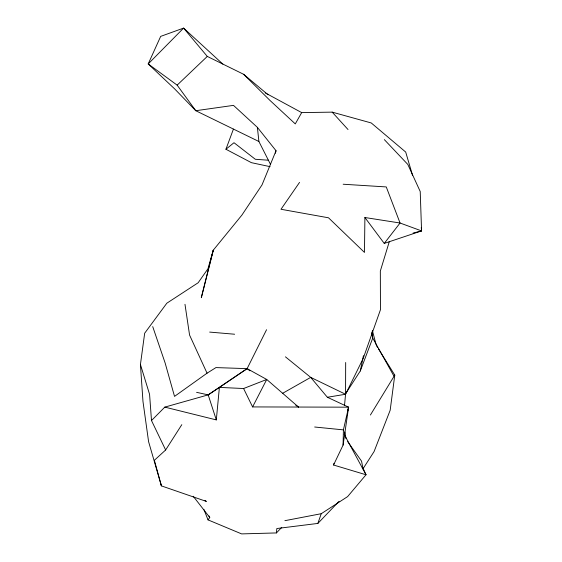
<?xml version="1.0" encoding="UTF-8"?>
<svg xmlns="http://www.w3.org/2000/svg" width="562" height="562" viewBox="0 0 562 562"><rect width="100%" height="100%" fill="white"/><g stroke="black" fill="none" stroke-linecap="round" stroke-linejoin="round"><path stroke-width="0.84" d="M344.513 405.511L345.56 394.257L345.679 362.49M384.324 139.615L407.801 164.42L420.221 191.516L421.57 230.912L400.06 223.016L364.9 217.515L364.478 252.422L328.51 217.796L280.986 209.275L299.553 182.383M284.899 520.679L321.246 513.703L347.611 496.611L366.01 474.771L333.547 465.013L343.087 445.083L343.41 429.874L348.609 407.176L327.365 397.264L310.709 377.383L285.433 356.828M203.915 509.495L208.024 519.878L241.618 533.9L276.427 532.931L276.82 528.533L317.853 523.426L339.062 501.297M204.961 500.405L206.387 501.423L161.399 485.884L154.374 460.285L165.642 449.986L151.494 420.545L164.806 407.12L216.307 419.905L219.398 387.394L247.125 368.637L266.557 329.718M378.619 349.114L394.777 375.107L390.168 410.267L374.081 451.567L362.919 468.898M161.196 484.184L161.399 485.884L148.593 441.683L142.973 401.444L140.43 364.506L144.673 333.217L166.83 303.206L198.161 282.749L207.975 268.741L213.258 250.188L241.906 215.084L262.004 184.933L276.026 150.728L257.396 127.37L233.49 105.368L195.78 110.714L174.585 88.838L148.192 63.942L160.676 36.382L183.598 28.1L222.847 64.103M343.087 445.083L348.609 407.176L252.591 406.923L243.592 388.525L219.398 387.394L208.186 394.875L164.806 407.12M345.209 394.348L360.298 370.955L363.431 355.648M275.429 153.229L276.026 150.728M333.547 465.013L333.969 463.334M347.688 410.52L348.609 407.176M389.389 241.358L380.334 271.024L380.46 309.732L363.164 358.507L345.56 394.257L327.365 397.264M317.853 523.426L321.246 513.703M270.104 166.668L251.411 162.671L225.938 149.246L233.427 129.098M360.298 370.955L372.739 338.078L371.7 332.079M252.591 406.923L266.739 379.469L247.125 368.637L215.934 367.59L207.055 373.189L174.529 396.393L165.13 362.996L152.716 326.606M412.592 175.527L405.694 152.049L371.25 122.959L332.177 112.133L301.682 112.611L295.282 123.9L269.922 100.38L243.613 74.282L207.287 56.418L183.598 28.1L148.192 63.942L177.149 85.136L195.78 110.714L258.899 141.498L270.498 164.385M370.4 415.023L394.777 375.107M165.642 449.986L181.814 424.661M208.024 519.878L209.767 517.497L209.001 515.944M364.9 217.515L384.253 243.416L400.06 223.016L386.263 186.928L343.171 184.231M276.427 532.931L281.759 527.339M177.149 85.136L207.287 56.418M225.938 149.246L233.996 142.713L255.31 159.271L268.615 160.24M196.588 392.332L208.186 394.875L247.125 368.637L249.886 370.801M282.574 393.337L310.709 377.383L345.56 394.257M243.592 388.525L266.739 379.469L298.64 407.169L295.816 405.237M384.253 243.416L421.57 230.912L421.254 227.477M413.077 233.068L421.57 230.912M209.661 332.086L234.621 334.228M314.671 427.008L343.41 429.874M265.194 92.856L301.682 112.611M243.613 74.282L268.088 94.774M332.177 112.133L348.026 129.534M193.23 496.26L209.767 517.497M347.66 441.591L361.556 461.156L362.785 467.57L366.01 474.771L344.232 434.405M376.315 345.405L377.699 347.632M393.906 376.076L372.739 338.078L371.826 333.877M207.055 373.189L189.57 335.064L184.982 304.309M208.186 394.875L216.307 419.905M140.43 364.506L149.576 394.334L151.494 420.545M372.332 330.379L376.09 344.569M344.787 431.883L346.016 438.648M257.396 127.37L258.899 141.498M203.739 288.004L201.315 297.705L213.258 250.188L203.739 288.004"/></g></svg>
